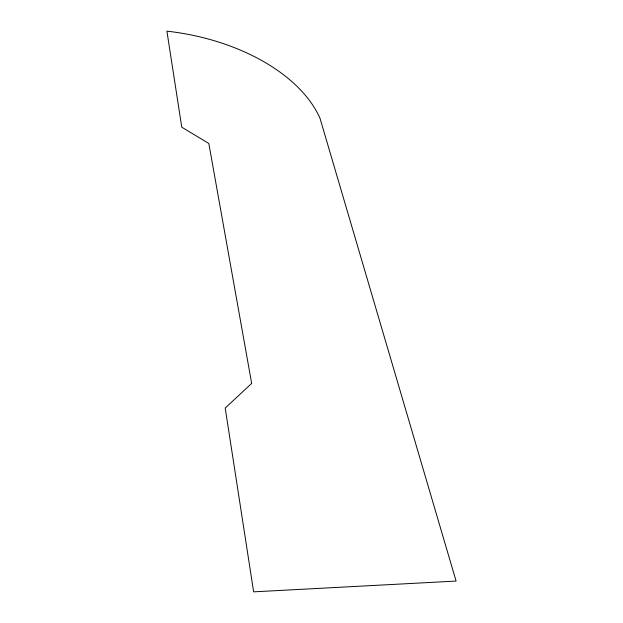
<?xml version="1.0" encoding="UTF-8"?>
<svg xmlns="http://www.w3.org/2000/svg" width="623" height="623" viewBox="0 0 623 623"><rect width="100%" height="100%" fill="white"/><g stroke="black" fill="none" stroke-linecap="round" stroke-linejoin="round"><path stroke-width="0.93" d="M251.676 383.418L225.207 408.049L253.631 591.85L456.091 581.072L319.988 118.222A165.913 99.82 8.2 0 0 166.909 31.15L181.76 127.178L208.822 143.469L251.676 383.418"/></g></svg>
